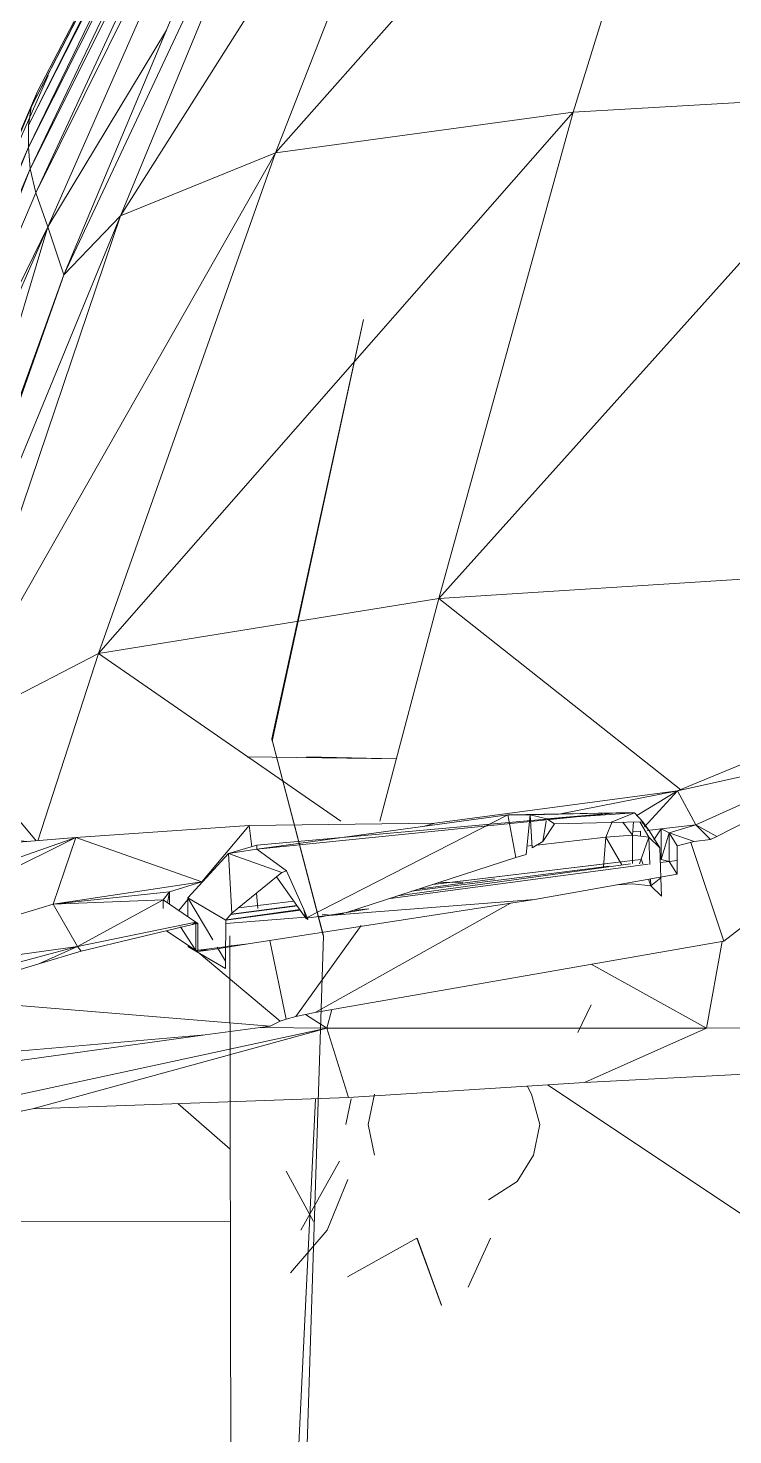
# Model space of a CAD drawing. Header units: inches. Extents: x -4169 to 1533, y -251 to 585.
# Drawn here: x 1348.44 to 1355.11, y 7.33 to 20.65 of the extents above; entities that cross this region are included whole.
import ezdxf

# ---------------------------------------------------------------- set-up
doc = ezdxf.new("R2010")
doc.units = ezdxf.units.IN
doc.header["$MEASUREMENT"] = 0
for name, color, linetype, lineweight in [('0-4', 10, 'Continuous', 5), ('0-6', 7, 'Continuous', 9), ('A-GENM', 5, 'Continuous', 9)]:
    doc.layers.add(name, color=color, linetype=linetype, lineweight=lineweight)

# ---------------------------------------------------------------- blocks, each defined once
blk = doc.blocks.new('Land_Rover_Evoque_-_SUV_Car_Vehicle_Automobile_13067 - Land Rover EVOQUE_dwg-V22-BUILDING ELEVATION - SOUTH')
at = {"layer": 'A-GENM'}
for p, q in [((12399.888, 19.465), (12404.042, 24.146)), ((12402.711, 19.85), (12404.042, 24.146)), ((12399.728, 24.01), (12397.548, 19.52)), ((12399.712, 24.045), (12397.55, 19.728)), ((12397.55, 19.728), (12399.728, 24.01)), ((12399.734, 24.08), (12397.573, 19.897)), ((12399.712, 24.045), (12397.573, 19.897)), ((12399.734, 24.08), (12397.634, 20.046)), ((12397.548, 19.52), (12399.764, 23.918)), ((12399.764, 23.918), (12397.565, 19.313)), ((12398.422, 18.868), (12401.645, 23.953)), ((12399.888, 19.465), (12401.645, 23.953)), ((12397.565, 19.313), (12399.819, 23.825)), ((12399.819, 23.825), (12397.619, 19.087)), ((12397.619, 19.087), (12399.913, 23.714)), ((12399.913, 23.714), (12397.732, 18.765)), ((12400.39, 23.644), (12397.883, 18.309)), ((12398.422, 18.868), (12400.39, 23.644)), ((12400.39, 23.644), (12398.422, 18.868)), ((12400.024, 23.412), (12397.883, 18.309)), ((12400.024, 23.412), (12397.883, 18.309)), ((12397.732, 18.765), (12398.856, 20.628)), ((12397.734, 20.196), (12395.651, 15.475)), ((12397.634, 20.046), (12396.361, 17.11)), ((12397.634, 20.046), (12396.38, 17.111)), ((12397.634, 20.046), (12397.573, 19.897)), ((12405.726, 20.023), (12401.437, 15.246)), ((12405.726, 20.023), (12402.711, 19.85)), ((12397.573, 19.897), (12396.381, 17.111)), ((12397.573, 19.897), (12396.409, 17.112)), ((12397.573, 19.897), (12397.55, 19.728)), ((12402.711, 19.85), (12398.211, 14.727)), ((12402.711, 19.85), (12399.888, 19.465)), ((12401.437, 15.246), (12402.711, 19.85)), ((12397.55, 19.728), (12397.548, 19.52)), ((12397.548, 19.52), (12396.505, 17.115)), ((12397.548, 19.52), (12396.572, 17.118)), ((12399.888, 19.465), (12396.763, 13.976)), ((12397.548, 19.52), (12397.565, 19.313)), ((12398.211, 14.727), (12399.888, 19.465)), ((12399.888, 19.465), (12398.422, 18.868)), ((12397.565, 19.313), (12396.62, 17.119)), ((12397.565, 19.313), (12396.702, 17.122)), ((12397.565, 19.313), (12397.619, 19.087)), ((12397.619, 19.087), (12396.781, 17.125)), ((12397.619, 19.087), (12397.732, 18.765)), ((12398.422, 18.868), (12396.07, 13.168)), ((12396.763, 13.976), (12398.422, 18.868)), ((12398.422, 18.868), (12396.763, 13.976)), ((12397.883, 18.309), (12398.422, 18.868)), ((12397.732, 18.765), (12396.931, 17.131)), ((12397.732, 18.765), (12397.018, 17.134)), ((12397.732, 18.765), (12397.28, 17.257)), ((12397.732, 18.765), (12397.883, 18.309)), ((12397.883, 18.309), (12396.07, 13.168)), ((12396.205, 13.666), (12397.883, 18.309)), ((12397.87, 18.272), (12396.209, 13.563)), ((12399.856, 13.919), (12400.724, 17.888)), ((12399.858, 13.897), (12400.724, 17.888)), ((12397.687, 17.753), (12397.658, 17.687)), ((12397.631, 17.593), (12397.59, 17.499)), ((12404.762, 15.458), (12401.437, 15.246)), ((12401.437, 15.246), (12398.211, 14.727)), ((12401.437, 15.246), (12400.877, 13.139)), ((12401.437, 15.246), (12403.73, 13.434)), ((12398.211, 14.727), (12396.763, 13.976)), ((12398.211, 14.727), (12397.636, 12.954)), ((12398.211, 14.727), (12400.51, 13.139)), ((12405.244, 14.061), (12403.699, 13.427)), ((12396.763, 13.976), (12397.623, 12.953)), ((12399.856, 13.919), (12400.342, 12.056)), ((12399.856, 13.919), (12400.345, 12.053)), ((12399.856, 13.919), (12399.858, 13.897)), ((12399.622, 13.749), (12401.035, 13.728)), ((12401.035, 13.728), (12400.184, 13.748)), ((12405.436, 13.814), (12403.699, 13.427)), ((12403.871, 13.103), (12405.436, 13.814)), ((12404.071, 12.995), (12404.977, 13.456)), ((12403.699, 13.427), (12401.399, 13.119)), ((12402.591, 13.209), (12403.699, 13.427)), ((12403.314, 13.193), (12403.699, 13.427)), ((12403.386, 13.086), (12403.699, 13.427)), ((12403.871, 13.103), (12403.699, 13.427)), ((12399.714, 12.873), (12403.116, 13.219)), ((12403.116, 13.219), (12399.714, 12.911)), ((12402.091, 13.2), (12399.714, 12.873)), ((12402.091, 13.2), (12400.178, 12.222)), ((12402.091, 13.2), (12403.116, 13.219)), ((12402.303, 13.2), (12402.091, 13.2)), ((12402.167, 12.795), (12402.091, 13.2)), ((12402.303, 13.2), (12402.264, 12.824)), ((12402.303, 13.2), (12403.116, 13.219)), ((12402.32, 12.886), (12402.303, 13.2)), ((12402.303, 13.2), (12402.459, 13.162)), ((12402.459, 13.162), (12403.116, 13.219)), ((12402.459, 13.162), (12403.29, 13.219)), ((12403.29, 13.219), (12403.064, 13.127)), ((12403.116, 13.219), (12403.29, 13.219)), ((12403.29, 13.219), (12403.37, 13.134)), ((12399.64, 13.099), (12397.998, 12.983)), ((12399.193, 12.565), (12399.64, 13.099)), ((12401.399, 13.119), (12399.64, 13.099)), ((12399.665, 12.897), (12399.64, 13.099)), ((12401.301, 13.092), (12401.399, 13.119)), ((12402.423, 12.946), (12402.455, 13.139)), ((12402.423, 12.946), (12402.534, 13.114)), ((12402.459, 13.162), (12402.534, 13.114)), ((12402.534, 13.114), (12403.064, 13.127)), ((12403.02, 12.988), (12403.081, 13.134)), ((12403.37, 13.134), (12403.064, 13.127)), ((12403.272, 13.007), (12403.182, 13.13)), ((12403.272, 13.007), (12403.283, 13.132)), ((12403.426, 12.988), (12403.341, 13.133)), ((12403.432, 13.045), (12403.36, 13.133)), ((12403.432, 13.045), (12403.37, 13.134)), ((12403.543, 13.065), (12403.411, 13.052)), ((12403.543, 13.065), (12403.474, 12.963)), ((12403.543, 13.065), (12403.871, 13.103)), ((12403.62, 13.027), (12403.543, 13.065)), ((12403.543, 12.777), (12403.543, 13.065)), ((12403.62, 13.027), (12403.871, 13.103)), ((12404.011, 12.964), (12403.871, 13.103)), ((12403.871, 13.103), (12404.071, 12.995)), ((12394.905, 11.908), (12397.998, 12.983)), ((12395.078, 11.546), (12397.998, 12.983)), ((12396.435, 13.017), (12397.553, 12.947)), ((12396.435, 13.017), (12397.553, 12.947)), ((12397.998, 12.983), (12397.013, 12.905)), ((12397.783, 12.353), (12397.998, 12.983)), ((12399.193, 12.565), (12397.998, 12.983)), ((12402.423, 12.946), (12402.32, 12.886)), ((12402.366, 12.912), (12403.02, 12.988)), ((12402.997, 12.707), (12403.02, 12.988)), ((12403.02, 12.988), (12403.272, 13.007)), ((12403.02, 12.988), (12403.17, 12.727)), ((12403.272, 13.007), (12403.272, 12.739)), ((12403.426, 12.988), (12403.272, 13.007)), ((12403.272, 13.007), (12403.272, 12.739)), ((12403.349, 13.045), (12403.275, 13.041)), ((12403.426, 12.988), (12403.339, 12.736)), ((12403.349, 12.998), (12403.349, 13.045)), ((12403.437, 12.73), (12403.426, 12.988)), ((12403.53, 12.885), (12403.426, 12.988)), ((12403.53, 12.885), (12403.432, 13.045)), ((12403.62, 13.027), (12403.543, 12.777)), ((12403.694, 12.906), (12403.62, 13.027)), ((12403.62, 12.758), (12403.62, 13.027)), ((12403.62, 13.027), (12403.856, 12.946)), ((12403.694, 12.906), (12403.856, 12.946)), ((12403.825, 12.938), (12404.139, 12.003)), ((12404.011, 12.964), (12403.856, 12.946)), ((12404.011, 12.964), (12404.071, 12.995)), ((12399.058, 12.412), (12399.444, 12.834)), ((12399.444, 12.834), (12399.714, 12.911)), ((12399.714, 12.873), (12399.444, 12.834)), ((12399.444, 12.834), (12399.475, 12.267)), ((12399.444, 12.834), (12399.951, 12.653)), ((12399.714, 12.873), (12399.714, 12.911)), ((12399.714, 12.873), (12399.994, 12.669)), ((12402.167, 12.795), (12400.561, 12.274)), ((12402.264, 12.824), (12402.167, 12.795)), ((12402.272, 12.902), (12402.319, 12.907)), ((12403.54, 12.601), (12403.53, 12.885)), ((12403.694, 12.906), (12403.694, 12.768)), ((12405.28, 12.888), (12404.139, 12.003)), ((12399.475, 12.267), (12399.951, 12.653)), ((12399.951, 12.653), (12399.994, 12.669)), ((12399.994, 12.669), (12400.157, 12.304)), ((12400.975, 12.408), (12403.42, 12.732)), ((12401.045, 12.431), (12403.252, 12.736)), ((12403.05, 12.714), (12401.179, 12.475)), ((12403.04, 12.738), (12401.378, 12.539)), ((12401.38, 12.54), (12403.35, 12.776)), ((12403.371, 12.734), (12403.354, 12.781)), ((12403.535, 12.747), (12403.62, 12.758)), ((12403.62, 12.758), (12403.543, 12.777)), ((12403.62, 12.758), (12403.543, 12.777)), ((12403.694, 12.768), (12403.62, 12.758)), ((12403.62, 12.758), (12403.694, 12.637)), ((12403.694, 12.637), (12403.62, 12.758)), ((12403.694, 12.768), (12403.694, 12.637)), ((12399.193, 12.565), (12397.783, 12.353)), ((12399.193, 12.565), (12398.884, 12.469)), ((12400.178, 12.222), (12399.9, 12.612)), ((12401.967, 12.592), (12401.245, 12.496)), ((12401.451, 12.563), (12401.663, 12.558)), ((12403.694, 12.637), (12402.344, 12.398)), ((12403.124, 12.536), (12403.273, 12.546)), ((12403.446, 12.527), (12403.273, 12.546)), ((12403.446, 12.527), (12403.424, 12.589)), ((12403.446, 12.527), (12403.443, 12.593)), ((12403.446, 12.527), (12403.54, 12.601)), ((12403.446, 12.527), (12403.547, 12.428)), ((12403.54, 12.601), (12403.547, 12.428)), ((12398.884, 12.469), (12397.783, 12.353)), ((12398.825, 12.393), (12397.783, 12.353)), ((12398.825, 12.393), (12398.013, 11.953)), ((12398.884, 12.469), (12398.825, 12.393)), ((12399.134, 12.183), (12398.825, 12.393)), ((12398.825, 12.313), (12398.825, 12.393)), ((12398.884, 12.469), (12398.866, 12.365)), ((12398.884, 12.353), (12398.884, 12.469)), ((12399.058, 12.397), (12398.974, 12.292)), ((12399.058, 12.412), (12399.058, 12.235)), ((12399.058, 12.412), (12399.296, 12.014)), ((12399.058, 12.412), (12399.419, 12.201)), ((12402.344, 12.398), (12399.629, 11.978)), ((12399.721, 12.311), (12399.708, 12.456)), ((12402.344, 12.398), (12400.354, 12.243)), ((12395.078, 11.546), (12397.783, 12.353)), ((12398.013, 11.953), (12397.783, 12.353)), ((12399.419, 12.202), (12400.125, 12.296)), ((12399.419, 12.201), (12399.475, 12.267)), ((12399.424, 12.206), (12400.12, 12.303)), ((12400.097, 12.336), (12399.466, 12.256)), ((12400.092, 12.342), (12399.469, 12.259)), ((12399.539, 12.319), (12400.064, 12.382)), ((12400.064, 12.381), (12399.539, 12.318)), ((12400.157, 12.304), (12400.196, 12.208)), ((12400.178, 12.222), (12400.157, 12.304)), ((12400.178, 12.222), (12400.534, 12.265)), ((12402.123, 12.365), (12400.264, 11.329)), ((12400.401, 12.248), (12400.333, 12.26)), ((12400.401, 12.248), (12400.561, 12.274)), ((12400.564, 12.275), (12400.774, 12.309)), ((12400.616, 12.292), (12400.774, 12.309)), ((12399.134, 12.183), (12398.013, 11.953)), ((12398.049, 11.908), (12399.103, 12.161)), ((12399.134, 11.915), (12398.989, 12.139)), ((12399.134, 12.183), (12399.103, 12.161)), ((12399.154, 12.173), (12399.103, 12.161)), ((12399.134, 12.183), (12399.154, 12.173)), ((12399.134, 12.183), (12399.134, 11.915)), ((12399.134, 12.183), (12399.154, 12.163)), ((12399.154, 12.163), (12399.154, 12.173)), ((12399.154, 11.904), (12399.154, 12.163)), ((12399.415, 11.815), (12399.419, 12.201)), ((12400.173, 12.229), (12399.419, 12.17)), ((12400.081, 11.29), (12400.701, 12.151)), ((12400.178, 12.222), (12400.196, 12.208)), ((12400.401, 12.248), (12400.309, 12.23)), ((12399.134, 11.915), (12398.858, 12.102)), ((12398.858, 12.102), (12399.134, 11.915)), ((12399.506, -14.041), (12399.457, 12.052)), ((12399.506, -12.39), (12399.457, 12.052)), ((12399.506, -14.041), (12400.345, 12.053)), ((12399.989, 11.264), (12399.836, 12.01)), ((12404.139, 12.003), (12400.264, 11.329)), ((12403.973, 11.18), (12404.122, 12)), ((12395.078, 11.546), (12398.013, 11.953)), ((12395.288, 11.223), (12398.013, 11.953)), ((12398.013, 11.953), (12397.646, 11.789)), ((12397.646, 11.789), (12398.049, 11.908)), ((12398.013, 11.953), (12398.049, 11.908)), ((12399.415, 11.743), (12399.059, 11.951)), ((12399.409, 11.95), (12399.134, 11.915)), ((12399.134, 11.915), (12399.277, 11.922)), ((12399.134, 11.915), (12399.154, 11.904)), ((12399.134, 11.915), (12399.154, 11.904)), ((12399.154, 11.904), (12399.277, 11.922)), ((12399.933, 11.245), (12399.166, 11.888)), ((12399.629, 11.978), (12399.277, 11.922)), ((12399.338, 11.945), (12399.415, 11.815)), ((12399.629, 11.978), (12399.417, 11.951)), ((12395.362, 11.1), (12397.646, 11.789)), ((12399.415, 11.815), (12399.415, 11.743)), ((12403.973, 11.18), (12402.882, 11.784)), ((12399.838, 11.199), (12396.573, 11.465)), ((12400.081, 11.29), (12400.264, 11.329)), ((12400.377, 11.18), (12400.422, 11.357)), ((12402.879, 11.4), (12402.754, 11.137)), ((12399.223, 11.117), (12399.838, 11.199)), ((12399.748, 11.187), (12400.377, 11.18)), ((12399.838, 11.199), (12399.933, 11.245)), ((12399.933, 11.245), (12399.989, 11.264)), ((12399.989, 11.264), (12400.081, 11.29)), ((12400.377, 11.18), (12400.174, 11.31)), ((12403.973, 11.18), (12407.753, 11.199)), ((12395.369, 10.101), (12400.377, 11.18)), ((12399.223, 11.117), (12395.791, 10.819)), ((12399.223, 11.117), (12395.888, 10.656)), ((12400.377, 11.18), (12397.588, 10.416)), ((12400.377, 11.18), (12400.582, 10.523)), ((12400.377, 11.18), (12403.973, 11.18)), ((12403.973, 11.18), (12402.818, 10.664)), ((12402.818, 10.664), (12405.958, 10.829)), ((12400.582, 10.523), (12402.818, 10.664)), ((12397.588, 10.416), (12400.582, 10.523)), ((12400.769, 10.266), (12400.827, 10.554)), ((12400.769, 10.266), (12400.827, 10.554)), ((12402.277, 10.63), (12402.315, 10.553)), ((12402.316, 10.555), (12402.393, 10.267)), ((12402.467, 10.642), (12427.18, -5.812)), ((12397.588, 10.416), (12395.196, 9.937)), ((12399.461, 10.034), (12398.965, 10.465)), ((12399.46, 10.415), (12399.46, 10.483)), ((12400.268, 10.511), (12399.846, 1.7)), ((12400.268, 10.511), (12399.846, 1.7)), ((12400.556, 10.266), (12400.606, 10.511)), ((12400.826, 9.978), (12400.769, 10.266)), ((12400.826, 9.978), (12400.769, 10.266)), ((12402.393, 10.266), (12402.334, 9.977)), ((12402.393, 10.267), (12402.335, 9.978)), ((12400.497, 9.92), (12400.128, 9.267)), ((12402.334, 9.977), (12402.178, 9.728)), ((12402.335, 9.978), (12402.18, 9.729)), ((12399.99, 9.827), (12400.249, 9.349)), ((12400.574, 9.747), (12400.38, 9.268)), ((12402.18, 9.729), (12401.908, 9.555)), ((12402.178, 9.728), (12401.908, 9.555)), ((12399.462, 9.348), (12396.366, 9.346)), ((12400.032, 8.863), (12400.38, 9.267)), ((12401.23, 9.19), (12400.572, 8.825)), ((12401.461, 8.555), (12401.23, 9.19)), ((12401.461, 8.556), (12401.231, 9.191)), ((12401.714, 8.729), (12401.926, 9.19)), ((12401.927, 9.192), (12401.926, 9.19))]:
    blk.add_line(p, q, dxfattribs=at)
blk = doc.blocks.new('Land_Rover_Evoque_-_SUV_Car_Vehicle_Automobile_13067 - Land_Rover_Evoque_-_SUV_Car_Vehicle_Automobile_13067-V23-BUILDING ELEVATION - SOUTH')
blk.add_blockref('Land_Rover_Evoque_-_SUV_Car_Vehicle_Automobile_13067 - Land Rover EVOQUE_dwg-V22-BUILDING ELEVATION - SOUTH', (0, 0))
blk = doc.blocks.new('CTR  - Topography_rvt-2-BUILDING ELEVATION - SOUTH')
at = {"layer": '0-6'}
blk.add_blockref('Land_Rover_Evoque_-_SUV_Car_Vehicle_Automobile_13067 - Land_Rover_Evoque_-_SUV_Car_Vehicle_Automobile_13067-V23-BUILDING ELEVATION - SOUTH', (0, 0), dxfattribs=at)

msp = doc.modelspace()

# ---------------------------------------------------------------- block references
at = {"layer": '0-4'}
msp.add_blockref('CTR  - Topography_rvt-2-BUILDING ELEVATION - SOUTH', (-11049.11, 0), dxfattribs=at)

doc.saveas('drawing.dxf')
